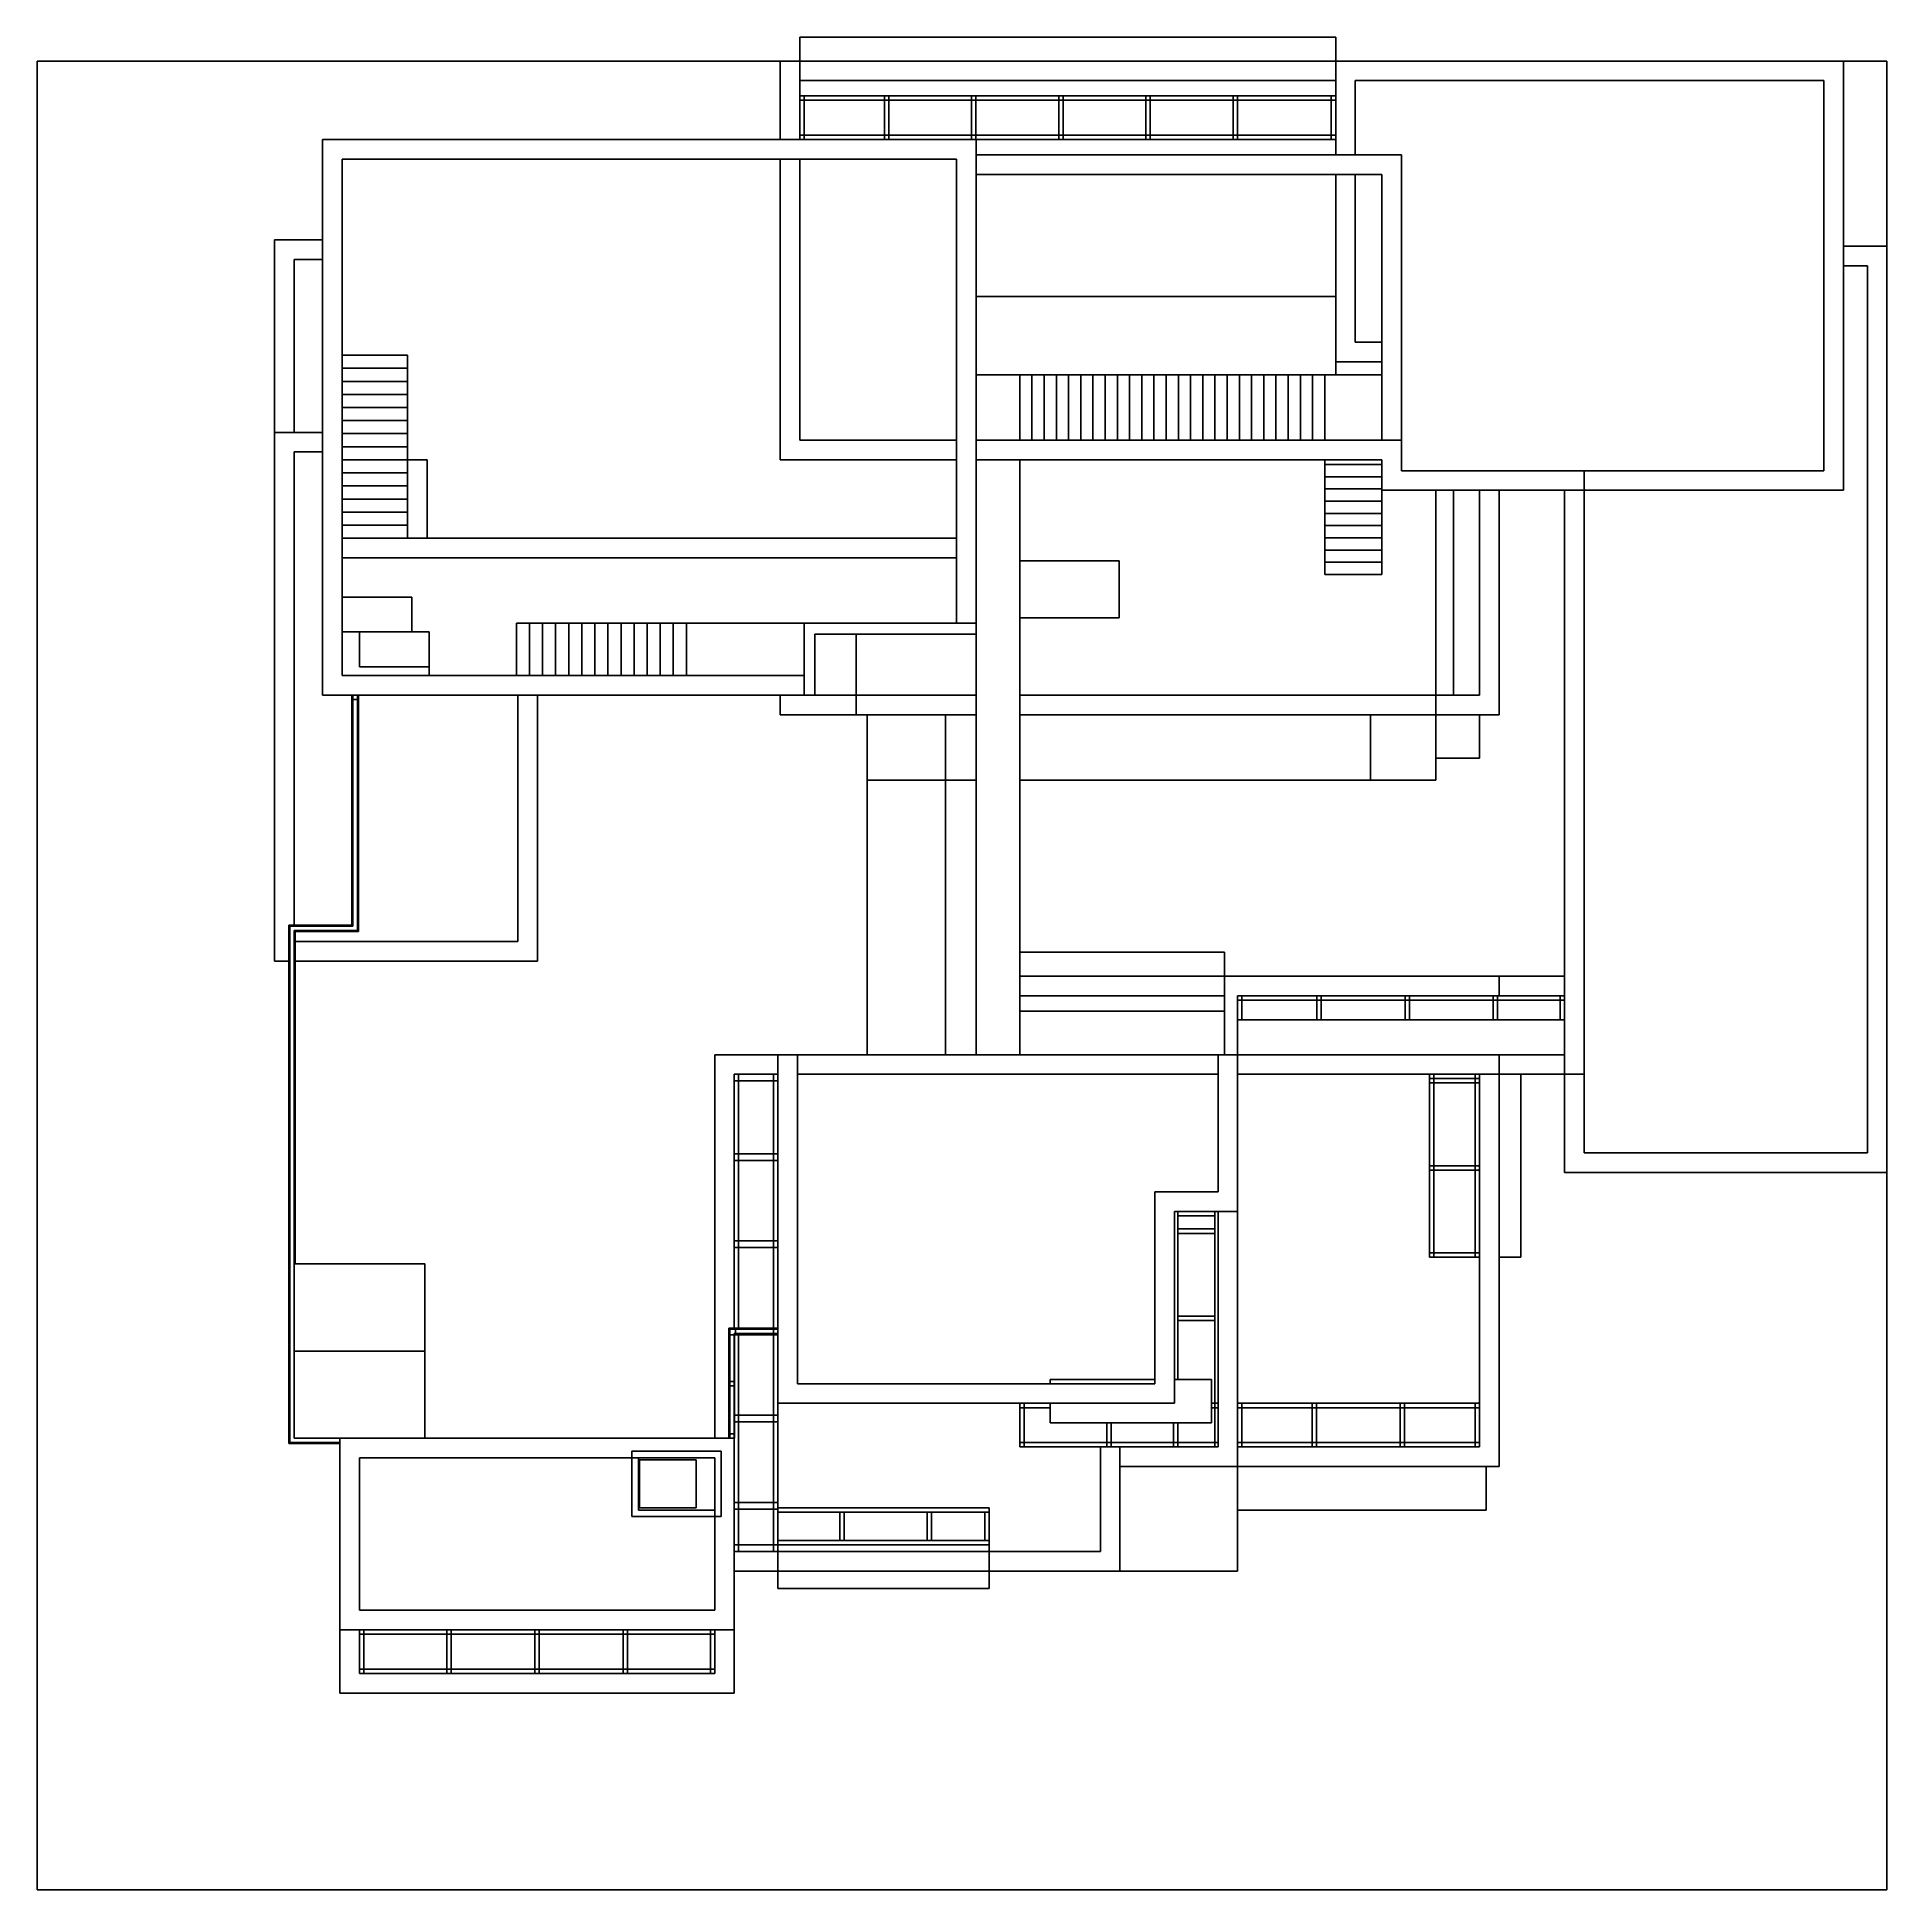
# Model space of a CAD drawing. Extents: x -21225 to 21225, y -21258 to 21258.
import ezdxf

# ---------------------------------------------------------------- set-up
doc = ezdxf.new("R2010")
doc.units = 0
doc.layers.get('0').update_dxf_attribs({"linetype": 'CONTINUOUS'})
doc.layers.add('SECTIONCUTEDGES', color=7, linetype='CONTINUOUS')

msp = doc.modelspace()

# ---------------------------------------------------------------- linework, layer by layer
for p, q in [((-3725, 21258), (8575, 21258)), ((-3725, 20708), (-3725, 21258)), ((8575, 21258), (8575, 20708)), ((-21225, 20708), (-21225, -21258)), ((-4175, 20708), (-21225, 20708)), ((-4175, 20708), (-4175, 18908)), ((-3725, 20708), (-4175, 20708)), ((8575, 20708), (-3725, 20708)), ((-3725, 20258), (-3725, 20708)), ((8575, 20708), (8575, 20258)), ((20225, 20708), (8575, 20708)), ((20225, 16458), (20225, 20708)), ((21225, 20708), (20225, 20708)), ((21225, 16458), (21225, 20708)), ((8575, 20258), (-3725, 20258)), ((-3725, 20258), (-3725, 19908)), ((8575, 20258), (8575, 19908)), ((9025, 20258), (9025, 18558)), ((19775, 20258), (9025, 20258)), ((19775, 20258), (19775, 11308)), ((-3725, 19808), (-3725, 19908)), ((-3725, 19908), (-3625, 19908)), ((-3725, 19808), (-3625, 19808)), ((-3725, 19008), (-3725, 19808)), ((-3625, 19908), (-1779, 19908)), ((-3625, 19808), (-3625, 19908)), ((-3625, 19808), (-1779, 19808)), ((-3625, 19008), (-3625, 19808)), ((-1779, 19908), (-1679, 19908)), ((-1779, 19808), (-1779, 19908)), ((-1779, 19008), (-1779, 19808)), ((-1779, 19808), (-1679, 19808)), ((-1679, 19808), (-1679, 19908)), ((-1679, 19908), (221, 19908)), ((-1679, 19008), (-1679, 19808)), ((-1679, 19808), (221, 19808)), ((221, 19908), (321, 19908)), ((221, 19808), (221, 19908)), ((221, 19008), (221, 19808)), ((221, 19808), (321, 19808)), ((321, 19808), (321, 19908)), ((321, 19908), (2221, 19908)), ((321, 19008), (321, 19808)), ((321, 19808), (2221, 19808)), ((2221, 19908), (2321, 19908)), ((2221, 19808), (2221, 19908)), ((2221, 19008), (2221, 19808)), ((2221, 19808), (2321, 19808)), ((2321, 19808), (2321, 19908)), ((2321, 19908), (4221, 19908)), ((2321, 19008), (2321, 19808)), ((2321, 19808), (4221, 19808)), ((4221, 19908), (4321, 19908)), ((4221, 19808), (4221, 19908)), ((4221, 19008), (4221, 19808)), ((4221, 19808), (4321, 19808)), ((4321, 19808), (4321, 19908)), ((4321, 19908), (6221, 19908)), ((4321, 19008), (4321, 19808)), ((4321, 19808), (6221, 19808)), ((6221, 19908), (6321, 19908)), ((6221, 19808), (6221, 19908)), ((6221, 19008), (6221, 19808)), ((6221, 19808), (6321, 19808)), ((6321, 19808), (6321, 19908)), ((6321, 19908), (8475, 19908)), ((6321, 19008), (6321, 19808)), ((6321, 19808), (8475, 19808)), ((8475, 19908), (8575, 19908)), ((8475, 19808), (8475, 19908)), ((8475, 19008), (8475, 19808)), ((8475, 19808), (8575, 19808)), ((8575, 19808), (8575, 19908)), ((8575, 19008), (8575, 19808)), ((-3725, 18908), (-3725, 19008)), ((-3725, 19008), (-3625, 19008)), ((-3625, 18908), (-3625, 19008)), ((-3625, 19008), (-1779, 19008)), ((-1779, 18908), (-1779, 19008)), ((-1779, 19008), (-1679, 19008)), ((-1679, 18908), (-1679, 19008)), ((-1679, 19008), (221, 19008)), ((221, 18908), (221, 19008)), ((221, 19008), (321, 19008)), ((321, 18908), (321, 19008)), ((321, 19008), (2221, 19008)), ((325, 18908), (2221, 18908)), ((2221, 18908), (2221, 19008)), ((2221, 19008), (2321, 19008)), ((2221, 18908), (2321, 18908)), ((2321, 18908), (2321, 19008)), ((2321, 19008), (4221, 19008)), ((2321, 18908), (4221, 18908)), ((4221, 18908), (4221, 19008)), ((4221, 19008), (4321, 19008)), ((4221, 18908), (4321, 18908)), ((4321, 18908), (4321, 19008)), ((4321, 19008), (6221, 19008)), ((4321, 18908), (6221, 18908)), ((6221, 18908), (6221, 19008)), ((6221, 19008), (6321, 19008)), ((6221, 18908), (6321, 18908)), ((6321, 18908), (6321, 19008)), ((6321, 19008), (8475, 19008)), ((6321, 18908), (8475, 18908)), ((8475, 18908), (8475, 19008)), ((8475, 19008), (8575, 19008)), ((8475, 18908), (8575, 18908)), ((8575, 18908), (8575, 19008)), ((8575, 18908), (8575, 18558)), ((-4175, 18458), (-4175, 11558)), ((-3725, 18458), (-3725, 12008)), ((8575, 15308), (8575, 18108)), ((9025, 18108), (9025, 14258)), ((-15775, 16604), (-15775, 12187)), ((-14675, 16604), (-15775, 16604)), ((20225, 16458), (21225, 16458)), ((20225, 16008), (20225, 16458)), ((21225, 16458), (21225, -4792)), ((-14675, 16154), (-15325, 16154)), ((-15325, 16154), (-15325, 12187)), ((20775, 16008), (20225, 16008)), ((20225, 10858), (20225, 16008)), ((20775, -4342), (20775, 16008)), ((8575, 15308), (325, 15308)), ((8575, 13808), (8575, 15308)), ((9025, 14258), (9637, 14258)), ((-12725, 13958), (-14225, 13958)), ((-12725, 13658), (-14225, 13658)), ((-12725, 13658), (-12725, 13958)), ((-12725, 13358), (-12725, 13658)), ((8575, 13508), (8575, 13808)), ((9637, 13808), (8575, 13808)), ((-12725, 13358), (-14225, 13358)), ((-12725, 13058), (-12725, 13358)), ((325, 13508), (1325, 13508)), ((1325, 13508), (1325, 12008)), ((1325, 13508), (1605, 13508)), ((1605, 12008), (1605, 13508)), ((1605, 13508), (1885, 13508)), ((1885, 12008), (1885, 13508)), ((1885, 13508), (2165, 13508)), ((2165, 12008), (2165, 13508)), ((2165, 13508), (2445, 13508)), ((2445, 12008), (2445, 13508)), ((2445, 13508), (2725, 13508)), ((2725, 12008), (2725, 13508)), ((2725, 13508), (3005, 13508)), ((3005, 12008), (3005, 13508)), ((3005, 13508), (3285, 13508)), ((3285, 12008), (3285, 13508)), ((3285, 13508), (3565, 13508)), ((3565, 12008), (3565, 13508)), ((3565, 13508), (3845, 13508)), ((3845, 12008), (3845, 13508)), ((3845, 13508), (4125, 13508)), ((4125, 12008), (4125, 13508)), ((4125, 13508), (4405, 13508)), ((4405, 12008), (4405, 13508)), ((4405, 13508), (4685, 13508)), ((4685, 12008), (4685, 13508)), ((4685, 13508), (4965, 13508)), ((4965, 12008), (4965, 13508)), ((4965, 13508), (5245, 13508)), ((5245, 12008), (5245, 13508)), ((5245, 13508), (5525, 13508)), ((5525, 12008), (5525, 13508)), ((5525, 13508), (5805, 13508)), ((5805, 12008), (5805, 13508)), ((5805, 13508), (6085, 13508)), ((6085, 12008), (6085, 13508)), ((6085, 13508), (6365, 13508)), ((6365, 12008), (6365, 13508)), ((6365, 13508), (6645, 13508)), ((6645, 12008), (6645, 13508)), ((6645, 13508), (6925, 13508)), ((6925, 12008), (6925, 13508)), ((6925, 13508), (7205, 13508)), ((7205, 12008), (7205, 13508)), ((7205, 13508), (7485, 13508)), ((7485, 12008), (7485, 13508)), ((7485, 13508), (7765, 13508)), ((7765, 12008), (7765, 13508)), ((7765, 13508), (8045, 13508)), ((8045, 12008), (8045, 13508)), ((8045, 13508), (8325, 13508)), ((8325, 12008), (8325, 13508)), ((8325, 13508), (8575, 13508)), ((9637, 13508), (8575, 13508)), ((-12725, 13058), (-14225, 13058)), ((-12725, 12758), (-14225, 12758)), ((-12725, 12758), (-12725, 13058)), ((-12725, 12458), (-12725, 12758)), ((-12725, 12458), (-14225, 12458)), ((-12725, 12158), (-12725, 12458)), ((-15325, 12187), (-15775, 12187)), ((-15775, 55), (-15775, 12187)), ((-14675, 12187), (-15325, 12187)), ((-12725, 12158), (-14225, 12158)), ((-12725, 11858), (-12725, 12158)), ((-3725, 12008), (-125, 12008)), ((-15325, 883), (-15325, 11737)), ((-15325, 11737), (-14675, 11737)), ((-12725, 11858), (-14225, 11858)), ((-12725, 11558), (-14225, 11558)), ((-12725, 11558), (-12725, 11858)), ((-12725, 11558), (-12275, 11558)), ((-12725, 11258), (-12725, 11558)), ((-12275, 11558), (-12275, 9758)), ((-4175, 11558), (-125, 11558)), ((1325, 9240), (1325, 11558)), ((8325, 11558), (8325, 11448)), ((-12725, 11258), (-14225, 11258)), ((-12725, 10958), (-12725, 11258)), ((8325, 11448), (8325, 11168)), ((8325, 11448), (9637, 11448)), ((8325, 11168), (9637, 11168)), ((8325, 11168), (8325, 10888)), ((14275, 11308), (19775, 11308)), ((-12725, 10958), (-14225, 10958)), ((-12725, 10658), (-14225, 10658)), ((-12725, 10658), (-12725, 10958)), ((-12725, 10358), (-12725, 10658)), ((8325, 10888), (8325, 10608)), ((8325, 10888), (9637, 10888)), ((9637, 10608), (9637, 10858)), ((10875, 10858), (10875, 6158)), ((11275, 6158), (11275, 10858)), ((11875, 10858), (11875, 6158)), ((12325, 5708), (12325, 10858)), ((14275, 10858), (20225, 10858)), ((-12725, 10358), (-14225, 10358)), ((-12725, 10058), (-12725, 10358)), ((8325, 10608), (9637, 10608)), ((8325, 10608), (8325, 10328)), ((8325, 10328), (9637, 10328)), ((8325, 10328), (8325, 10048)), ((9637, 10328), (9637, 10608)), ((9637, 10048), (9637, 10328)), ((-12725, 10058), (-14225, 10058)), ((-12725, 9758), (-12725, 10058)), ((8325, 10048), (8325, 9768)), ((8325, 10048), (9637, 10048)), ((9637, 9768), (9637, 10048)), ((-12725, 9758), (-14225, 9758)), ((-12275, 9758), (-12725, 9758)), ((-125, 9758), (-12275, 9758)), ((8325, 9768), (8325, 9488)), ((8325, 9768), (9637, 9768)), ((8325, 9488), (8325, 9208)), ((8325, 9488), (9637, 9488)), ((9637, 9488), (9637, 9768)), ((9637, 9208), (9637, 9488)), ((-125, 9308), (-14225, 9308)), ((3605, 9240), (1325, 9240)), ((1325, 7928), (1325, 9240)), ((3605, 7928), (3605, 9240)), ((8325, 9208), (8325, 8928)), ((8325, 9208), (9637, 9208)), ((9637, 8928), (9637, 9208)), ((8325, 8928), (9637, 8928)), ((-14225, 8408), (-12625, 8408)), ((-12625, 8408), (-12625, 7608)), ((-10225, 6608), (-10225, 7808)), ((-10225, 7808), (-9925, 7808)), ((-9925, 7808), (-9625, 7808)), ((-9925, 6608), (-9925, 7808)), ((-9625, 7808), (-9325, 7808)), ((-9625, 7808), (-9625, 6608)), ((-9325, 7808), (-9025, 7808)), ((-9325, 7808), (-9325, 6608)), ((-9025, 7808), (-8725, 7808)), ((-9025, 6608), (-9025, 7808)), ((-8725, 7808), (-8425, 7808)), ((-8725, 6608), (-8725, 7808)), ((-8425, 7808), (-8125, 7808)), ((-8425, 6608), (-8425, 7808)), ((-8125, 7808), (-7825, 7808)), ((-8125, 6608), (-8125, 7808)), ((-7825, 7808), (-7525, 7808)), ((-7825, 7808), (-7825, 6608)), ((-7525, 7808), (-7225, 7808)), ((-7525, 6608), (-7525, 7808)), ((-7225, 7808), (-6925, 7808)), ((-7225, 6608), (-7225, 7808)), ((-6925, 7808), (-6625, 7808)), ((-6925, 6608), (-6925, 7808)), ((-6625, 7808), (-6325, 7808)), ((-6625, 7808), (-6625, 6608)), ((1325, 7928), (3605, 7928)), ((1325, 6158), (1325, 7928)), ((-13825, 7608), (-14225, 7608)), ((-13825, 7608), (-13825, 6808)), ((-12625, 7608), (-13825, 7608)), ((-12225, 7608), (-12625, 7608)), ((-12225, 6808), (-12225, 7608)), ((-2425, 7558), (-2425, 6158)), ((325, 7558), (325, 6158)), ((-13825, 6808), (-12225, 6808)), ((-12225, 6608), (-12225, 6808)), ((-14000, 6058), (-14000, 4308)), ((-13850, 6058), (-13850, 4308)), ((-10192, 6158), (-10192, 505)), ((-9742, 6158), (-9742, 55)), ((-4175, 6158), (-4175, 5708)), ((-3375, 6158), (-2425, 6158)), ((-2425, 6158), (325, 6158)), ((-2425, 5708), (-2425, 6158)), ((325, 6158), (325, 5708)), ((1325, 6158), (10875, 6158)), ((1325, 5708), (1325, 6158)), ((10875, 6158), (10875, 5708)), ((10875, 6158), (11275, 6158)), ((11275, 6158), (11875, 6158)), ((-4175, 5708), (-2425, 5708)), ((-2425, 5708), (-2175, 5708)), ((-2175, 4208), (-2175, 5708)), ((-2175, 5708), (-375, 5708)), ((-375, 4208), (-375, 5708)), ((-375, 5708), (325, 5708)), ((325, 5708), (325, 4208)), ((1325, 5708), (9375, 5708)), ((1325, 4208), (1325, 5708)), ((9375, 4208), (9375, 5708)), ((9375, 5708), (10875, 5708)), ((10875, 5708), (11875, 5708)), ((10875, 4708), (10875, 5708)), ((11875, 5708), (11875, 4708)), ((11875, 5708), (12325, 5708)), ((11875, 4708), (10875, 4708)), ((10875, 4208), (10875, 4708)), ((-14000, 4208), (-14000, 1808)), ((-13850, 4208), (-13850, 1808)), ((-2175, -2092), (-2175, 4208)), ((-2175, 4208), (-375, 4208)), ((-375, -2092), (-375, 4208)), ((-375, 4208), (325, 4208)), ((325, -2092), (325, 4208)), ((1325, 4208), (9375, 4208)), ((1325, 258), (1325, 4208)), ((9375, 4208), (10875, 4208)), ((-14000, 1708), (-14000, 883)), ((-13850, 1708), (-13850, 883)), ((-14000, 883), (-15300, 883)), ((-15450, 733), (-15450, 55)), ((-15300, 733), (-14000, 733)), ((-15300, 505), (-15300, 733)), ((-10192, 505), (-15300, 505)), ((-15300, 55), (-15300, 505)), ((-15775, 55), (-15450, 55)), ((-15450, 55), (-15450, -1617)), ((-15300, 55), (-9742, 55)), ((-15300, 55), (-15300, -1617)), ((1325, 258), (6025, 258)), ((1325, -292), (1325, 258)), ((6025, 258), (6025, -292)), ((6025, -292), (1325, -292)), ((1325, -742), (1325, -292)), ((6025, -292), (6025, -742)), ((6025, -292), (12325, -292)), ((12325, -742), (12325, -292)), ((12325, -292), (13825, -292)), ((6025, -742), (1325, -742)), ((1325, -1092), (1325, -742)), ((6025, -742), (6025, -1092)), ((6325, -842), (6325, -742)), ((6325, -742), (6425, -742)), ((6325, -1292), (6325, -842)), ((6325, -842), (6425, -842)), ((6425, -842), (6425, -742)), ((8142, -742), (6425, -742)), ((6425, -1292), (6425, -842)), ((6425, -842), (8142, -842)), ((8142, -742), (8242, -742)), ((8142, -842), (8142, -742)), ((8142, -1292), (8142, -842)), ((8142, -842), (8242, -842)), ((8242, -842), (8242, -742)), ((10167, -742), (8242, -742)), ((8242, -1292), (8242, -842)), ((8242, -842), (10167, -842)), ((10167, -742), (10267, -742)), ((10167, -842), (10167, -742)), ((10167, -1292), (10167, -842)), ((10167, -842), (10267, -842)), ((10267, -842), (10267, -742)), ((12192, -742), (10267, -742)), ((10267, -1292), (10267, -842)), ((10267, -842), (12192, -842)), ((12192, -742), (12292, -742)), ((12192, -842), (12192, -742)), ((12192, -1292), (12192, -842)), ((12192, -842), (12292, -842)), ((12292, -842), (12292, -742)), ((12325, -742), (12292, -742)), ((12292, -1292), (12292, -842)), ((12292, -842), (13725, -842)), ((13725, -742), (12325, -742)), ((13725, -742), (13825, -742)), ((13725, -842), (13725, -742)), ((13725, -1292), (13725, -842)), ((13725, -842), (13825, -842)), ((6025, -1092), (1325, -1092)), ((1325, -2092), (1325, -1092)), ((6025, -1092), (6025, -2092)), ((6325, -1292), (6425, -1292)), ((6325, -2092), (6325, -1292)), ((6425, -1292), (8142, -1292)), ((8142, -1292), (8242, -1292)), ((8242, -1292), (10167, -1292)), ((10167, -1292), (10267, -1292)), ((10267, -1292), (12192, -1292)), ((12192, -1292), (12292, -1292)), ((12292, -1292), (13725, -1292)), ((13725, -1292), (13825, -1292)), ((-15450, -1717), (-15450, -4117)), ((-15300, -1717), (-15300, -4117)), ((-5675, -2092), (-5675, -10892)), ((-4225, -2092), (-5675, -2092)), ((-2175, -2092), (-3775, -2092)), ((-375, -2092), (-2175, -2092)), ((325, -2092), (-375, -2092)), ((325, -2092), (1325, -2092)), ((5875, -2092), (1325, -2092)), ((-5225, -2542), (-5125, -2542)), ((-5225, -2542), (-5225, -2692)), ((-5125, -2542), (-5125, -2692)), ((-5125, -2542), (-4325, -2542)), ((-4325, -2542), (-4225, -2542)), ((-4325, -2542), (-4325, -2692)), ((-3775, -2542), (5875, -2542)), ((10725, -2542), (10725, -2642)), ((10825, -2542), (10825, -2642)), ((11775, -2542), (11775, -2642)), ((11875, -2542), (11875, -2642)), ((12325, -2542), (12325, -6742)), ((12825, -2542), (12825, -6742)), ((13825, -4792), (13825, -2542)), ((14275, -2542), (14275, -4342)), ((-5225, -2692), (-5125, -2692)), ((-5225, -2692), (-5225, -4367)), ((-5125, -2692), (-4325, -2692)), ((-5125, -2692), (-5125, -4367)), ((-4325, -2692), (-4225, -2692)), ((-4325, -2692), (-4325, -4367)), ((10725, -2642), (10825, -2642)), ((10725, -2642), (10725, -2742)), ((10725, -2742), (10825, -2742)), ((10725, -2742), (10725, -4642)), ((10825, -2642), (11775, -2642)), ((10825, -2642), (10825, -2742)), ((10825, -2742), (11775, -2742)), ((10825, -2742), (10825, -4642)), ((11775, -2642), (11875, -2642)), ((11775, -2642), (11775, -2742)), ((11775, -2742), (11875, -2742)), ((11775, -2742), (11775, -4642)), ((11875, -2642), (11875, -2742)), ((11875, -2742), (11875, -4642)), ((-15450, -4217), (-15450, -6617)), ((-15300, -4217), (-15300, -6617)), ((-5225, -4367), (-5125, -4367)), ((-5225, -4367), (-5225, -4517)), ((-5225, -4517), (-5125, -4517)), ((-5225, -4517), (-5225, -6367)), ((-5125, -4367), (-4325, -4367)), ((-5125, -4367), (-5125, -4517)), ((-5125, -4517), (-4325, -4517)), ((-5125, -4517), (-5125, -6367)), ((-4325, -4367), (-4225, -4367)), ((-4325, -4367), (-4325, -4517)), ((-4325, -4517), (-4225, -4517)), ((-4325, -4517), (-4325, -6367)), ((10725, -4642), (10825, -4642)), ((10725, -4642), (10725, -4742)), ((10825, -4642), (11775, -4642)), ((10825, -4642), (10825, -4742)), ((11775, -4642), (11875, -4642)), ((11775, -4642), (11775, -4742)), ((11875, -4642), (11875, -4742)), ((14275, -4342), (20775, -4342)), ((10725, -4742), (10825, -4742)), ((10725, -4742), (10725, -6642)), ((10825, -4742), (11775, -4742)), ((10825, -4742), (10825, -6642)), ((11775, -4742), (11875, -4742)), ((11775, -4742), (11775, -6642)), ((11875, -4742), (11875, -6642)), ((21225, -4792), (13825, -4792)), ((21225, -21258), (21225, -4792)), ((4950, -5692), (4950, -5792)), ((4950, -5792), (5800, -5792)), ((4950, -6092), (4950, -5792)), ((5800, -5792), (5800, -5692)), ((5800, -6092), (5800, -5792)), ((5875, -10092), (5875, -5692)), ((6325, -5692), (6325, -10092)), ((-5225, -6367), (-5125, -6367)), ((-5225, -6367), (-5225, -6517)), ((-5125, -6367), (-4325, -6367)), ((-5125, -6367), (-5125, -6517)), ((-4325, -6367), (-4225, -6367)), ((-4325, -6367), (-4325, -6517)), ((5800, -6092), (4950, -6092)), ((4950, -6092), (4950, -6192)), ((4950, -6192), (5800, -6192)), ((4950, -8092), (4950, -6192)), ((5800, -6192), (5800, -6092)), ((5800, -8092), (5800, -6192)), ((-15450, -6717), (-15450, -9117)), ((-15300, -6717), (-15300, -6892)), ((-5225, -6517), (-5125, -6517)), ((-5225, -6517), (-5225, -8367)), ((-5125, -6517), (-4325, -6517)), ((-5125, -6517), (-5125, -8367)), ((-4325, -6517), (-4225, -6517)), ((-4325, -6517), (-4325, -8367)), ((10725, -6642), (10825, -6642)), ((10725, -6642), (10725, -6742)), ((10725, -6742), (10825, -6742)), ((10825, -6642), (10825, -6742)), ((10825, -6642), (11775, -6642)), ((10825, -6742), (11775, -6742)), ((11775, -6642), (11775, -6742)), ((11775, -6642), (11875, -6642)), ((11775, -6742), (11875, -6742)), ((11875, -6642), (11875, -6742)), ((11875, -6742), (11875, -10092)), ((12325, -11542), (12325, -6742)), ((12825, -6742), (12325, -6742)), ((-5125, -8367), (-5200, -8367)), ((-4325, -8367), (-5125, -8367)), ((5800, -8092), (4950, -8092)), ((4950, -8092), (4950, -8192)), ((4950, -8192), (5800, -8192)), ((4950, -9542), (4950, -8192)), ((5800, -8192), (5800, -8092)), ((5800, -10092), (5800, -8192)), ((-5350, -8517), (-5350, -9592)), ((-5220, -10367), (-5220, -8517)), ((-5200, -8517), (-5125, -8517)), ((-5125, -8517), (-4325, -8517)), ((-5125, -8517), (-5125, -10367)), ((-4325, -8517), (-4325, -10367)), ((-15450, -9217), (-15450, -10867)), ((-5350, -9692), (-5350, -10792)), ((2025, -9542), (4425, -9542)), ((2025, -9642), (2025, -9542)), ((4875, -9542), (4950, -9542)), ((4950, -9542), (5725, -9542)), ((5725, -9542), (5725, -10092)), ((-4225, -10092), (-4225, -10367)), ((1325, -10192), (1325, -10092)), ((1325, -10192), (1425, -10192)), ((1325, -10992), (1325, -10192)), ((1425, -10192), (1425, -10092)), ((1425, -10192), (2025, -10192)), ((1425, -10992), (1425, -10192)), ((2025, -10192), (2025, -10092)), ((2025, -10542), (2025, -10192)), ((5725, -10092), (5800, -10092)), ((5725, -10092), (5725, -10192)), ((5725, -10192), (5800, -10192)), ((5725, -10192), (5725, -10542)), ((5800, -10092), (5875, -10092)), ((5800, -10192), (5800, -10092)), ((5800, -10192), (5875, -10192)), ((5800, -10992), (5800, -10192)), ((5875, -10192), (5875, -10092)), ((5875, -10992), (5875, -10192)), ((6325, -10192), (6325, -10092)), ((6325, -10092), (6425, -10092)), ((6325, -10992), (6325, -10192)), ((6325, -10192), (6425, -10192)), ((6425, -10192), (6425, -10092)), ((6425, -10092), (8032, -10092)), ((6425, -10992), (6425, -10192)), ((6425, -10192), (8032, -10192)), ((8032, -10092), (8132, -10092)), ((8032, -10192), (8032, -10092)), ((8032, -10192), (8132, -10192)), ((8032, -10992), (8032, -10192)), ((8132, -10192), (8132, -10092)), ((8132, -10092), (10057, -10092)), ((8132, -10992), (8132, -10192)), ((8132, -10192), (10057, -10192)), ((10057, -10092), (10157, -10092)), ((10057, -10192), (10057, -10092)), ((10057, -10992), (10057, -10192)), ((10057, -10192), (10157, -10192)), ((10157, -10192), (10157, -10092)), ((10157, -10092), (11775, -10092)), ((10157, -10992), (10157, -10192)), ((10157, -10192), (11775, -10192)), ((11775, -10092), (11875, -10092)), ((11775, -10192), (11775, -10092)), ((11775, -10992), (11775, -10192)), ((11775, -10192), (11875, -10192)), ((11875, -10192), (11875, -10092)), ((11875, -10992), (11875, -10192)), ((-5220, -10517), (-5220, -10367)), ((-5220, -10367), (-5125, -10367)), ((-5220, -10892), (-5220, -10517)), ((-5220, -10517), (-5125, -10517)), ((-5125, -10367), (-4325, -10367)), ((-5125, -10367), (-5125, -10517)), ((-5125, -10517), (-4325, -10517)), ((-5125, -10517), (-5125, -12367)), ((-4325, -10367), (-4225, -10367)), ((-4325, -10367), (-4325, -10517)), ((-4325, -10517), (-4225, -10517)), ((-4325, -10517), (-4325, -12367)), ((-4225, -10367), (-4225, -10517)), ((-4225, -10517), (-4225, -12367)), ((3325, -10542), (2025, -10542)), ((3325, -10992), (3325, -10542)), ((3425, -10542), (3325, -10542)), ((3425, -10992), (3425, -10542)), ((4850, -10542), (3425, -10542)), ((4850, -10992), (4850, -10542)), ((4950, -10542), (4850, -10542)), ((4950, -10992), (4950, -10542)), ((5725, -10542), (4950, -10542)), ((-15300, -11017), (-14375, -11017)), ((-5220, -10892), (-5225, -10892)), ((1325, -11092), (1325, -10992)), ((1325, -10992), (1425, -10992)), ((1425, -11092), (1425, -10992)), ((1425, -10992), (3325, -10992)), ((3325, -11092), (3325, -10992)), ((3325, -10992), (3425, -10992)), ((3425, -11092), (3425, -10992)), ((3425, -10992), (4850, -10992)), ((4850, -11092), (4850, -10992)), ((4850, -10992), (4950, -10992)), ((4950, -11092), (4950, -10992)), ((4950, -10992), (5800, -10992)), ((5800, -11092), (5800, -10992)), ((5800, -10992), (5875, -10992)), ((5875, -11092), (5875, -10992)), ((6325, -11092), (6325, -10992)), ((6325, -10992), (6425, -10992)), ((6425, -11092), (6425, -10992)), ((6425, -10992), (8032, -10992)), ((8032, -11092), (8032, -10992)), ((8032, -10992), (8132, -10992)), ((8132, -11092), (8132, -10992)), ((8132, -10992), (10057, -10992)), ((10057, -11092), (10057, -10992)), ((10057, -10992), (10157, -10992)), ((10157, -11092), (10157, -10992)), ((10157, -10992), (11775, -10992)), ((11775, -11092), (11775, -10992)), ((11775, -10992), (11875, -10992)), ((11875, -11092), (11875, -10992)), ((1425, -11092), (1325, -11092)), ((3175, -11092), (1425, -11092)), ((3175, -13492), (3175, -11092)), ((3325, -11092), (3175, -11092)), ((3425, -11092), (3325, -11092)), ((3625, -11092), (3425, -11092)), ((3625, -11542), (3625, -11092)), ((4850, -11092), (3625, -11092)), ((4950, -11092), (4850, -11092)), ((5800, -11092), (4950, -11092)), ((5875, -11092), (5800, -11092)), ((6325, -11092), (6425, -11092)), ((6325, -11092), (6325, -11542)), ((6425, -11092), (8032, -11092)), ((8032, -11092), (8132, -11092)), ((8132, -11092), (10057, -11092)), ((10057, -11092), (10157, -11092)), ((10157, -11092), (11775, -11092)), ((11775, -11092), (11875, -11092)), ((6325, -11542), (3625, -11542)), ((3625, -11542), (3625, -13942)), ((6325, -12542), (6325, -11542)), ((6325, -11542), (12025, -11542)), ((12025, -11542), (12025, -12542)), ((12325, -11542), (12025, -11542)), ((-5225, -12367), (-5125, -12367)), ((-5225, -12517), (-5125, -12517)), ((-5125, -12367), (-4325, -12367)), ((-5125, -12367), (-5125, -12517)), ((-5125, -12517), (-4325, -12517)), ((-5125, -12517), (-5125, -13342)), ((-4325, -12367), (-4225, -12367)), ((-4325, -12367), (-4325, -12517)), ((-4325, -12517), (-4225, -12517)), ((-4325, -12517), (-4325, -13342)), ((-4225, -12367), (-4225, -12492)), ((-4225, -12492), (625, -12492)), ((-4225, -12492), (-4225, -12517)), ((-4225, -12517), (-4225, -12592)), ((-4225, -12592), (-2802, -12592)), ((-4225, -12592), (-4225, -13242)), ((-2802, -13242), (-2802, -12592)), ((-2802, -12592), (-2702, -12592)), ((-2702, -12592), (-2702, -13242)), ((-2702, -12592), (-802, -12592)), ((-802, -13242), (-802, -12592)), ((-802, -12592), (-702, -12592)), ((-702, -12592), (-702, -13242)), ((-702, -12592), (525, -12592)), ((525, -13242), (525, -12592)), ((525, -12592), (625, -12592)), ((625, -12492), (625, -12592)), ((625, -12592), (625, -13242)), ((12025, -12542), (6325, -12542)), ((6325, -12542), (6325, -13942)), ((-5225, -13342), (-5125, -13342)), ((-5225, -13492), (-5125, -13492)), ((-5125, -13342), (-5125, -13492)), ((-5125, -13342), (-4325, -13342)), ((-5125, -13492), (-4325, -13492)), ((-4325, -13342), (-4225, -13342)), ((-4325, -13342), (-4325, -13492)), ((-4325, -13492), (-4225, -13492)), ((-4225, -13242), (-4225, -13342)), ((-4225, -13242), (-2802, -13242)), ((-4225, -13342), (-4225, -13492)), ((-4225, -13342), (625, -13342)), ((-4225, -13942), (-4225, -13492)), ((-4225, -13492), (625, -13492)), ((-2702, -13242), (-2802, -13242)), ((-2702, -13242), (-802, -13242)), ((-702, -13242), (-802, -13242)), ((-702, -13242), (525, -13242)), ((625, -13242), (525, -13242)), ((625, -13242), (625, -13342)), ((625, -13342), (625, -13492)), ((625, -13492), (3175, -13492)), ((625, -13492), (625, -13942)), ((-5225, -13942), (-4225, -13942)), ((-4225, -14342), (-4225, -13942)), ((625, -13942), (-4225, -13942)), ((625, -13942), (3625, -13942)), ((625, -13942), (625, -14342)), ((6325, -13942), (3625, -13942)), ((625, -14342), (-4225, -14342)), ((-14275, -16742), (-14275, -15292)), ((-13825, -15392), (-13825, -15292)), ((-13725, -15392), (-13725, -15292)), ((-11825, -15392), (-11825, -15292)), ((-11725, -15392), (-11725, -15292)), ((-9800, -15392), (-9800, -15292)), ((-9700, -15392), (-9700, -15292)), ((-7775, -15392), (-7775, -15292)), ((-7675, -15392), (-7675, -15292)), ((-5775, -15392), (-5775, -15292)), ((-5675, -15392), (-5675, -15292)), ((-5225, -16742), (-5225, -15292)), ((-13825, -15392), (-13725, -15392)), ((-13825, -16192), (-13825, -15392)), ((-13725, -15392), (-11825, -15392)), ((-13725, -16192), (-13725, -15392)), ((-11825, -16192), (-11825, -15392)), ((-11825, -15392), (-11725, -15392)), ((-11725, -16192), (-11725, -15392)), ((-11725, -15392), (-9800, -15392)), ((-9800, -16192), (-9800, -15392)), ((-9800, -15392), (-9700, -15392)), ((-9700, -16192), (-9700, -15392)), ((-9700, -15392), (-7775, -15392)), ((-7775, -16192), (-7775, -15392)), ((-7775, -15392), (-7675, -15392)), ((-7675, -16192), (-7675, -15392)), ((-7675, -15392), (-5775, -15392)), ((-5775, -16192), (-5775, -15392)), ((-5775, -15392), (-5675, -15392)), ((-5675, -16192), (-5675, -15392)), ((-13825, -16292), (-13825, -16192)), ((-13825, -16192), (-13725, -16192)), ((-13725, -16292), (-13825, -16292)), ((-13725, -16292), (-13725, -16192)), ((-13725, -16192), (-11825, -16192)), ((-11825, -16292), (-13725, -16292)), ((-11825, -16292), (-11825, -16192)), ((-11825, -16192), (-11725, -16192)), ((-11725, -16292), (-11825, -16292)), ((-11725, -16292), (-11725, -16192)), ((-11725, -16192), (-9800, -16192)), ((-9800, -16292), (-11725, -16292)), ((-9800, -16292), (-9800, -16192)), ((-9800, -16192), (-9700, -16192)), ((-9700, -16292), (-9800, -16292)), ((-9700, -16292), (-9700, -16192)), ((-9700, -16192), (-7775, -16192)), ((-7775, -16292), (-9700, -16292)), ((-7775, -16292), (-7775, -16192)), ((-7775, -16192), (-7675, -16192)), ((-7675, -16292), (-7775, -16292)), ((-7675, -16292), (-7675, -16192)), ((-7675, -16192), (-5775, -16192)), ((-5775, -16292), (-7675, -16292)), ((-5775, -16292), (-5775, -16192)), ((-5775, -16192), (-5675, -16192)), ((-5675, -16292), (-5775, -16292)), ((-5675, -16292), (-5675, -16192)), ((-5225, -16742), (-14275, -16742)), ((-21225, -21258), (21225, -21258))]:
    msp.add_line(p, q)
at = {"layer": 'SECTIONCUTEDGES'}
for p, q in [((-4175, 18908), (-14675, 18908)), ((-14675, 18908), (-14675, 16604)), ((-3725, 18908), (-4175, 18908)), ((-3625, 18908), (-3725, 18908)), ((-1779, 18908), (-3625, 18908)), ((-1679, 18908), (-1779, 18908)), ((221, 18908), (-1679, 18908)), ((321, 18908), (221, 18908)), ((325, 18908), (321, 18908)), ((325, 18558), (325, 18908)), ((-14225, 18458), (-4175, 18458)), ((-14225, 13958), (-14225, 18458)), ((-4175, 18458), (-3725, 18458)), ((-3725, 18458), (-125, 18458)), ((-125, 18458), (-125, 17308)), ((8575, 18558), (325, 18558)), ((325, 18558), (325, 18108)), ((9025, 18558), (8575, 18558)), ((10087, 18558), (9025, 18558)), ((10087, 12008), (10087, 18558)), ((325, 18108), (8575, 18108)), ((325, 17308), (325, 18108)), ((8575, 18108), (9025, 18108)), ((9025, 18108), (9637, 18108)), ((9637, 18108), (9637, 14258)), ((-125, 17308), (-125, 15308)), ((325, 15308), (325, 17308)), ((-14675, 16604), (-14675, 16154)), ((-14675, 16154), (-14675, 12187)), ((-125, 15308), (-125, 12008)), ((325, 13508), (325, 15308)), ((9637, 14258), (9637, 13808)), ((-14225, 13658), (-14225, 13958)), ((-14225, 13358), (-14225, 13658)), ((9637, 13808), (9637, 13508)), ((-14225, 13058), (-14225, 13358)), ((325, 12008), (325, 13508)), ((9637, 13508), (9637, 12008)), ((-14225, 12758), (-14225, 13058)), ((-14225, 12458), (-14225, 12758)), ((-14225, 12158), (-14225, 12458)), ((-14675, 12187), (-14675, 11737)), ((-14225, 11858), (-14225, 12158)), ((-125, 12008), (-125, 11558)), ((1325, 12008), (325, 12008)), ((325, 12008), (325, 11558)), ((1605, 12008), (1325, 12008)), ((1885, 12008), (1605, 12008)), ((2165, 12008), (1885, 12008)), ((2445, 12008), (2165, 12008)), ((2725, 12008), (2445, 12008)), ((3005, 12008), (2725, 12008)), ((3285, 12008), (3005, 12008)), ((3565, 12008), (3285, 12008)), ((3845, 12008), (3565, 12008)), ((4125, 12008), (3845, 12008)), ((4405, 12008), (4125, 12008)), ((4685, 12008), (4405, 12008)), ((4965, 12008), (4685, 12008)), ((5245, 12008), (4965, 12008)), ((5525, 12008), (5245, 12008)), ((5805, 12008), (5525, 12008)), ((6085, 12008), (5805, 12008)), ((6365, 12008), (6085, 12008)), ((6645, 12008), (6365, 12008)), ((6925, 12008), (6645, 12008)), ((7205, 12008), (6925, 12008)), ((7485, 12008), (7205, 12008)), ((7765, 12008), (7485, 12008)), ((8045, 12008), (7765, 12008)), ((8325, 12008), (8045, 12008)), ((9637, 12008), (8325, 12008)), ((9637, 12008), (10087, 12008)), ((10087, 11308), (10087, 12008)), ((-14675, 11737), (-14675, 6158)), ((-14225, 11558), (-14225, 11858)), ((-14225, 11258), (-14225, 11558)), ((-125, 11558), (-125, 9758)), ((325, 11558), (1325, 11558)), ((325, 7808), (325, 11558)), ((1325, 11558), (8325, 11558)), ((8325, 11558), (9637, 11558)), ((9637, 11558), (9637, 11448)), ((-14225, 10958), (-14225, 11258)), ((9637, 11448), (9637, 11168)), ((9637, 11168), (9637, 10888)), ((14275, 11308), (10087, 11308)), ((14275, 10858), (14275, 11308)), ((-14225, 10658), (-14225, 10958)), ((-14225, 10358), (-14225, 10658)), ((9637, 10888), (9637, 10858)), ((9637, 10858), (10875, 10858)), ((10875, 10858), (11275, 10858)), ((11275, 10858), (11875, 10858)), ((11875, 10858), (12325, 10858)), ((12325, 10858), (13825, 10858)), ((14275, 10858), (13825, 10858)), ((13825, 10858), (13825, -292)), ((14275, -2542), (14275, 10858)), ((-14225, 10058), (-14225, 10358)), ((-14225, 9758), (-14225, 10058)), ((-14225, 9308), (-14225, 9758)), ((-125, 9758), (-125, 9308)), ((-14225, 8408), (-14225, 9308)), ((-125, 9308), (-125, 7808)), ((-14225, 7608), (-14225, 8408)), ((-3625, 7808), (-6325, 7808)), ((-6325, 7808), (-6325, 6608)), ((-3625, 6608), (-3625, 7808)), ((-125, 7808), (-3625, 7808)), ((-125, 7808), (325, 7808)), ((325, 7558), (325, 7808)), ((-14225, 6608), (-14225, 7608)), ((-3375, 6158), (-3375, 7558)), ((-3375, 7558), (-2425, 7558)), ((-2425, 7558), (325, 7558)), ((-12225, 6608), (-14225, 6608)), ((-10225, 6608), (-12225, 6608)), ((-9925, 6608), (-10225, 6608)), ((-9625, 6608), (-9925, 6608)), ((-9325, 6608), (-9625, 6608)), ((-9025, 6608), (-9325, 6608)), ((-8725, 6608), (-9025, 6608)), ((-8425, 6608), (-8725, 6608)), ((-8125, 6608), (-8425, 6608)), ((-7825, 6608), (-8125, 6608)), ((-7525, 6608), (-7825, 6608)), ((-7225, 6608), (-7525, 6608)), ((-6925, 6608), (-7225, 6608)), ((-6625, 6608), (-6925, 6608)), ((-6325, 6608), (-6625, 6608)), ((-6325, 6608), (-3625, 6608)), ((-3625, 6158), (-3625, 6608)), ((-14675, 6158), (-14000, 6158)), ((-14000, 6158), (-14000, 6058)), ((-13975, 6158), (-14000, 6158)), ((-14000, 6058), (-13975, 6058)), ((-13875, 6158), (-13975, 6158)), ((-13975, 6158), (-13975, 6058)), ((-13975, 6058), (-13875, 6058)), ((-13975, 6058), (-13975, 4308)), ((-13850, 6158), (-13875, 6158)), ((-13875, 6058), (-13875, 6158)), ((-13875, 6058), (-13850, 6058)), ((-13875, 4308), (-13875, 6058)), ((-13850, 6058), (-13850, 6158)), ((-13850, 6158), (-10192, 6158)), ((-10192, 6158), (-9742, 6158)), ((-9742, 6158), (-4175, 6158)), ((-4175, 6158), (-3725, 6158)), ((-3725, 6158), (-3625, 6158)), ((-3625, 6158), (-3375, 6158)), ((-14000, 4308), (-14000, 4208)), ((-13975, 4308), (-14000, 4308)), ((-13975, 4308), (-13975, 4208)), ((-13850, 4308), (-13875, 4308)), ((-13875, 4208), (-13875, 4308)), ((-13850, 4208), (-13850, 4308)), ((-14000, 4208), (-13975, 4208)), ((-13975, 4208), (-13975, 1808)), ((-13875, 4208), (-13850, 4208)), ((-13875, 1808), (-13875, 4208)), ((-14000, 1808), (-14000, 1708)), ((-13975, 1808), (-14000, 1808)), ((-14000, 1708), (-13975, 1708)), ((-13975, 1808), (-13975, 1708)), ((-13975, 1708), (-13975, 883)), ((-13850, 1808), (-13875, 1808)), ((-13875, 1708), (-13875, 1808)), ((-13875, 1708), (-13850, 1708)), ((-13875, 883), (-13875, 1708)), ((-13850, 1708), (-13850, 1808)), ((-15450, 883), (-15450, 733)), ((-15325, 883), (-15450, 883)), ((-15300, 858), (-15425, 858)), ((-15425, 858), (-15425, 733)), ((-15300, 883), (-15325, 883)), ((-15300, 858), (-15300, 883)), ((-14000, 858), (-15300, 858)), ((-14000, 883), (-14000, 858)), ((-13975, 883), (-14000, 883)), ((-13975, 858), (-14000, 858)), ((-13975, 883), (-13975, 858)), ((-13850, 883), (-13875, 883)), ((-13875, 758), (-13875, 883)), ((-13850, 733), (-13850, 883)), ((-15450, 733), (-15425, 733)), ((-15425, 733), (-15425, -1617)), ((-15325, 758), (-15300, 758)), ((-15325, 733), (-15325, 758)), ((-15325, 733), (-15300, 733)), ((-15325, -1617), (-15325, 733)), ((-15300, 733), (-15300, 758)), ((-15300, 758), (-14000, 758)), ((-14000, 758), (-14000, 733)), ((-14000, 758), (-13875, 758)), ((-14000, 733), (-13850, 733)), ((13825, -292), (13825, -742)), ((13825, -742), (13825, -842)), ((13825, -842), (13825, -1292)), ((-15450, -1617), (-15450, -1717)), ((-15425, -1617), (-15450, -1617)), ((-15425, -1617), (-15425, -1717)), ((-15300, -1617), (-15325, -1617)), ((-15325, -1717), (-15325, -1617)), ((-15300, -1717), (-15300, -1617)), ((13825, -1292), (13825, -2092)), ((-15450, -1717), (-15425, -1717)), ((-15425, -1717), (-15425, -4117)), ((-15325, -1717), (-15300, -1717)), ((-15325, -4117), (-15325, -1717)), ((-3775, -2092), (-4225, -2092)), ((-4225, -2092), (-4225, -2542)), ((-3775, -2542), (-3775, -2092)), ((6025, -2092), (5875, -2092)), ((5875, -2092), (5875, -2542)), ((6325, -2092), (6025, -2092)), ((12325, -2092), (6325, -2092)), ((6325, -2092), (6325, -2542)), ((12325, -2542), (12325, -2092)), ((13825, -2092), (12325, -2092)), ((13825, -2542), (13825, -2092)), ((-4225, -2542), (-4225, -2692)), ((-3775, -9642), (-3775, -2542)), ((5875, -2542), (5875, -5242)), ((6325, -5692), (6325, -2542)), ((6325, -2542), (10725, -2542)), ((10725, -2542), (10825, -2542)), ((10825, -2542), (11775, -2542)), ((11775, -2542), (11875, -2542)), ((11875, -2542), (12325, -2542)), ((12325, -2542), (12825, -2542)), ((12825, -2542), (13825, -2542)), ((13825, -2542), (14275, -2542)), ((-4225, -2692), (-4225, -4367)), ((-15450, -4117), (-15450, -4217)), ((-15425, -4117), (-15450, -4117)), ((-15450, -4217), (-15425, -4217)), ((-15425, -4117), (-15425, -4217)), ((-15425, -4217), (-15425, -6617)), ((-15300, -4117), (-15325, -4117)), ((-15325, -4217), (-15325, -4117)), ((-15325, -4217), (-15300, -4217)), ((-15325, -6617), (-15325, -4217)), ((-15300, -4217), (-15300, -4117)), ((-4225, -4367), (-4225, -4517)), ((-4225, -4517), (-4225, -6367)), ((5875, -5242), (4425, -5242)), ((4425, -5242), (4425, -9542)), ((4875, -5692), (4950, -5692)), ((4875, -9542), (4875, -5692)), ((4950, -5692), (5800, -5692)), ((5800, -5692), (5875, -5692)), ((5875, -5692), (6325, -5692)), ((-4225, -6367), (-4225, -6517)), ((-15450, -6617), (-15450, -6717)), ((-15425, -6617), (-15450, -6617)), ((-15450, -6717), (-15425, -6717)), ((-15425, -6617), (-15425, -6717)), ((-15425, -6717), (-15425, -9117)), ((-15300, -6617), (-15325, -6617)), ((-15325, -6717), (-15325, -6617)), ((-15325, -6717), (-15300, -6717)), ((-15325, -6892), (-15325, -6717)), ((-15300, -6717), (-15300, -6617)), ((-4225, -6517), (-4225, -8367)), ((-15325, -6892), (-15325, -8892)), ((-15300, -6892), (-15325, -6892)), ((-12324, -6892), (-15300, -6892)), ((-12324, -8892), (-12324, -6892)), ((-5225, -8367), (-5350, -8367)), ((-5350, -8367), (-5350, -8517)), ((-5200, -8392), (-5325, -8392)), ((-5325, -8392), (-5325, -8517)), ((-5220, -8367), (-5225, -8367)), ((-5225, -8492), (-5200, -8492)), ((-5225, -8517), (-5225, -8492)), ((-5200, -8367), (-5220, -8367)), ((-5200, -8392), (-5200, -8367)), ((-5200, -8492), (-5200, -8392)), ((-4325, -8392), (-5200, -8392)), ((-5200, -8517), (-5200, -8492)), ((-5200, -8492), (-4325, -8492)), ((-4325, -8367), (-4325, -8392)), ((-4225, -8367), (-4325, -8367)), ((-4325, -8392), (-4325, -8492)), ((-4225, -8392), (-4325, -8392)), ((-4325, -8492), (-4325, -8517)), ((-4325, -8492), (-4225, -8492)), ((-4225, -8392), (-4225, -8367)), ((-4225, -8492), (-4225, -8392)), ((-4225, -8517), (-4225, -8492)), ((-15325, -8892), (-12324, -8892)), ((-15325, -8892), (-15325, -10892)), ((-12324, -10892), (-12324, -8892)), ((-5350, -8517), (-5325, -8517)), ((-5325, -8517), (-5225, -8517)), ((-5325, -8517), (-5325, -9592)), ((-5225, -8517), (-5220, -8517)), ((-5225, -9592), (-5225, -8517)), ((-5220, -8517), (-5200, -8517)), ((-4325, -8517), (-4225, -8517)), ((-4225, -8517), (-4225, -10092)), ((-15450, -9117), (-15450, -9217)), ((-15425, -9117), (-15450, -9117)), ((-15450, -9217), (-15425, -9217)), ((-15425, -9117), (-15425, -9217)), ((-15425, -9217), (-15425, -10867)), ((-5350, -9592), (-5350, -9692)), ((-5325, -9592), (-5350, -9592)), ((-5350, -9692), (-5325, -9692)), ((-5225, -9592), (-5325, -9592)), ((-5325, -9592), (-5325, -9692)), ((-5325, -9692), (-5225, -9692)), ((-5325, -9692), (-5325, -10792)), ((-5225, -9692), (-5225, -9592)), ((-5225, -10792), (-5225, -9692)), ((1225, -9642), (-3775, -9642)), ((2025, -9642), (1225, -9642)), ((4425, -9642), (2025, -9642)), ((4425, -9542), (4425, -9642)), ((4875, -10092), (4875, -9542)), ((-4225, -10092), (-3775, -10092)), ((-3775, -10092), (1225, -10092)), ((1225, -10092), (1325, -10092)), ((1325, -10092), (1425, -10092)), ((1425, -10092), (2025, -10092)), ((2025, -10092), (4875, -10092)), ((-15450, -10867), (-15450, -11017)), ((-15425, -10867), (-15450, -10867)), ((-15450, -11017), (-15300, -11017)), ((-15425, -10867), (-15425, -10992)), ((-15425, -10992), (-15300, -10992)), ((-14275, -10892), (-15325, -10892)), ((-15300, -11017), (-15300, -10992)), ((-15300, -10992), (-14375, -10992)), ((-14375, -10992), (-14375, -11017)), ((-14375, -10992), (-14275, -10992)), ((-14375, -11017), (-14275, -11017)), ((-14275, -10992), (-14275, -10892)), ((-14275, -10892), (-12324, -10892)), ((-14275, -10992), (-14275, -11017)), ((-14275, -11017), (-14275, -15292)), ((-5675, -10892), (-12324, -10892)), ((-5350, -10892), (-5675, -10892)), ((-5350, -10792), (-5350, -10892)), ((-5325, -10792), (-5350, -10792)), ((-5350, -10892), (-5325, -10892)), ((-5225, -10792), (-5325, -10792)), ((-5325, -10792), (-5325, -10892)), ((-5325, -10892), (-5225, -10892)), ((-5225, -10892), (-5225, -10792)), ((-5225, -12367), (-5225, -10892)), ((-13825, -14842), (-13825, -11342)), ((-13825, -11342), (-7575, -11342)), ((-5525, -11192), (-7575, -11192)), ((-7575, -11192), (-7575, -11342)), ((-7575, -11342), (-7575, -12692)), ((-7575, -11342), (-7425, -11342)), ((-7425, -12542), (-7425, -11342)), ((-7425, -11342), (-5675, -11342)), ((-6100, -11392), (-7400, -11392)), ((-7400, -11392), (-7400, -12492)), ((-6100, -12492), (-6100, -11392)), ((-5675, -11342), (-5675, -12542)), ((-5525, -12692), (-5525, -11192)), ((-7575, -12692), (-5675, -12692)), ((-5675, -12542), (-7425, -12542)), ((-7400, -12492), (-6100, -12492)), ((-5675, -12542), (-5675, -12692)), ((-5675, -12692), (-5525, -12692)), ((-5675, -12692), (-5675, -14842)), ((-5225, -12517), (-5225, -12367)), ((-5225, -13342), (-5225, -12517)), ((-5225, -13492), (-5225, -13342)), ((-5225, -13942), (-5225, -13492)), ((-5225, -15292), (-5225, -13942)), ((-5675, -14842), (-13825, -14842)), ((-14275, -15292), (-13825, -15292)), ((-13825, -15292), (-13725, -15292)), ((-13725, -15292), (-11825, -15292)), ((-11825, -15292), (-11725, -15292)), ((-11725, -15292), (-9800, -15292)), ((-9800, -15292), (-9700, -15292)), ((-9700, -15292), (-7775, -15292)), ((-7775, -15292), (-7675, -15292)), ((-7675, -15292), (-5775, -15292)), ((-5775, -15292), (-5675, -15292)), ((-5675, -15292), (-5225, -15292))]:
    msp.add_line(p, q, dxfattribs=at)

doc.saveas('drawing.dxf')
